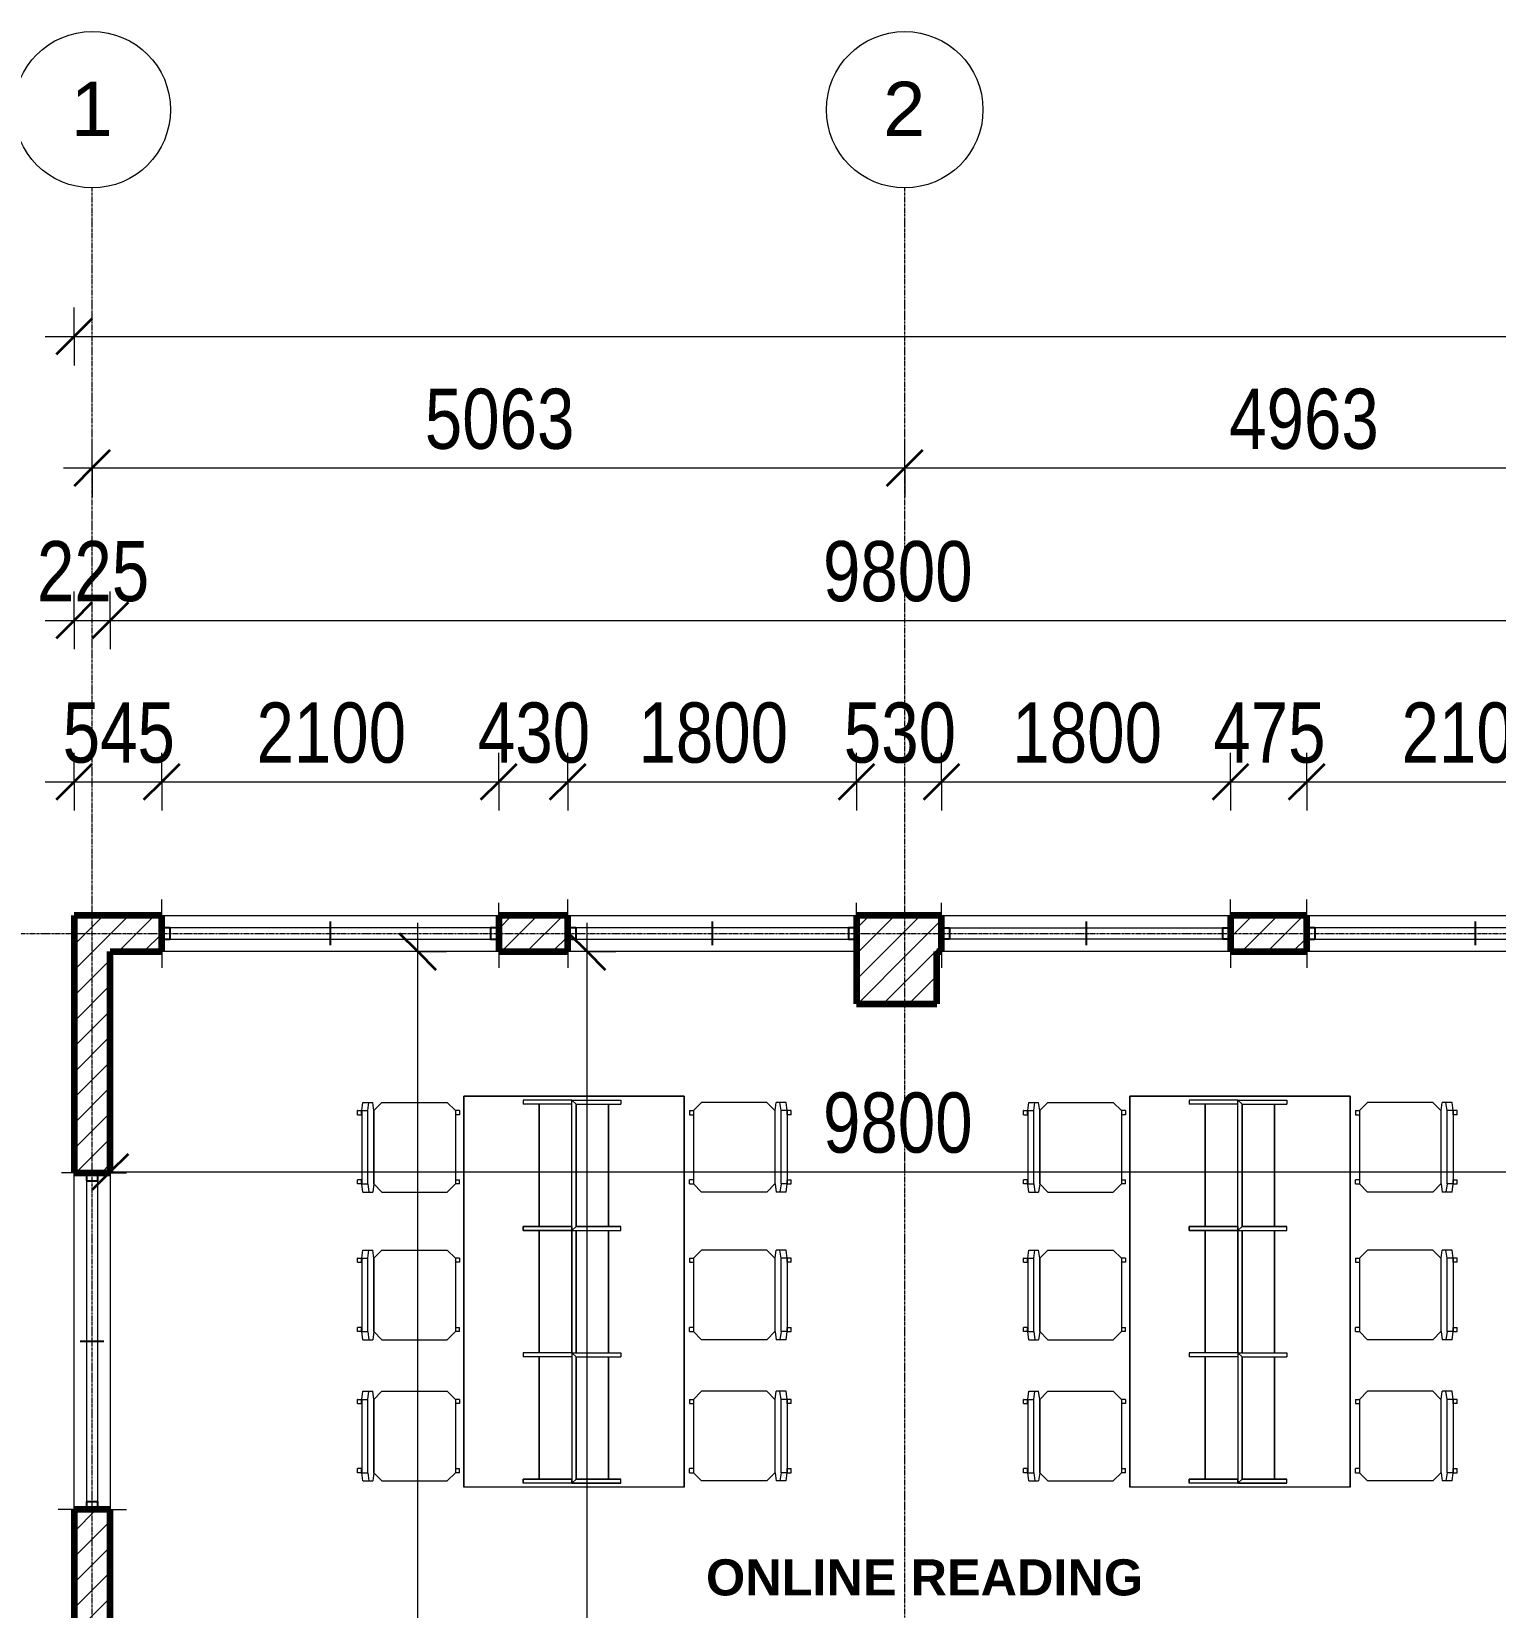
# Model space of a CAD drawing. Header units: millimetres. Extents: x -35190 to 411743, y -233114 to 23872.
# Drawn here: x -11092 to -1970, y 10021 to 19846 of the extents above; entities that cross this region are included whole.
import ezdxf

# ---------------------------------------------------------------- set-up
doc = ezdxf.new("R2010")
doc.units = ezdxf.units.MM
doc.linetypes.add('Grid Line', pattern=[22.225, 12.7, -3.175, 3.175, -3.175])
for name, color, linetype, lineweight in [('A-ANNO-DIMS', 211, 'Continuous', 9), ('A-ANNO-DIMS-75', 211, 'Continuous', 9), ('A-AREA-IDEN', 2, 'Continuous', 9), ('A-GLAZ', 151, 'Continuous', 18), ('A-WALL', 113, 'Continuous', 18), ('A-WALL-PATT', 111, 'Continuous', 18), ('G-IMPT', 8, 'Continuous', 18), ('I-FURN', 30, 'Continuous', 18), ('S-GRID', 1, 'Continuous', 9), ('S-GRID-IDEN', 1, 'Continuous', 9)]:
    doc.layers.add(name, color=color, linetype=linetype, lineweight=lineweight)
doc.styles.add('Arial_2', font='arial.ttf', dxfattribs={"height": 337.5})
doc.styles.add('Arial_3', font='arial.ttf', dxfattribs={"width": 0.8, "height": 375})
doc.styles.add('Arial_B', font='arialbd.ttf', dxfattribs={"height": 225})
doc.dimstyles.new('main_4_5mm', dxfattribs={"dimscale": 304.8, "dimtxt": 382.597275, "dimasz": 0.738189, "dimexe": 0.590551, "dimexo": 0.0625, "dimgap": 0.024606, "dimtad": 1, "dimdec": 0, "dimzin": 0, "dimdsep": 46, "dimtxsty": 'Arial_3', "dimblk1": 'OBLIQUE', "dimblk2": 'OBLIQUE', "dimsah": 1, "dimcen": 0.09, "dimdle": 0.590551, "dimazin": 0, "dimtfac": 1, "dimtdec": 4, "dimtix": 1, "dimtmove": 0, "dimatfit": 3, "dimfxl": 0.590551, "dimfxlon": 1, "dimtvp": 1, "dimtolj": 1, "dimtzin": 0, "dimarcsym": 2})
pattern_1 = [(45, (0, 0), (-79.5495, 79.5495), [])]

# ---------------------------------------------------------------- blocks, each defined once
blk = doc.blocks.new('Sliding - 2L - SL2_1 X 1_8-416756-GROUND FLOOR')
at = {"layer": 'A-GLAZ'}
for p, q in [((-723.8, 112.5), (-723.8, 212.5)), ((1376.2, 112.5), (1376.2, 212.5)), ((1326.2, 35), (-673.8, 35)), ((-673.8, -35), (1326.2, -35)), ((-723.8, -112.5), (-723.8, -192.5)), ((1376.2, -112.5), (1376.2, -212.5))]:
    blk.add_line(p, q, dxfattribs=at)
at = {"layer": 'A-GLAZ', "lineweight": 25}
for p, q in [((-673.8, 35), (-723.8, 35)), ((-673.8, -35), (-673.8, 35)), ((326.2, -75), (326.2, 72.5)), ((1376.2, 35), (1326.2, 35)), ((1326.2, -35), (1326.2, 35)), ((-723.8, -35), (-673.8, -35)), ((1326.2, -35), (1376.2, -35))]:
    blk.add_line(p, q, dxfattribs=at)
blk = doc.blocks.new('Sliding - 2L - SL1_8 X 1_8-417365-GROUND FLOOR')
at = {"layer": 'A-GLAZ'}
for p, q in [((-573.8, 112.5), (-573.8, 212.5)), ((1226.2, 112.5), (1226.2, 212.5)), ((1176.2, 35), (-523.8, 35)), ((-523.8, -35), (1176.2, -35)), ((-573.8, -112.5), (-573.8, -192.5)), ((1226.2, -112.5), (1226.2, -212.5))]:
    blk.add_line(p, q, dxfattribs=at)
at = {"layer": 'A-GLAZ', "lineweight": 25}
for p, q in [((-523.8, 35), (-573.8, 35)), ((-523.8, -35), (-523.8, 35)), ((326.2, -75), (326.2, 72.5)), ((1226.2, 35), (1176.2, 35)), ((1176.2, -35), (1176.2, 35)), ((-573.8, -35), (-523.8, -35)), ((1176.2, -35), (1226.2, -35))]:
    blk.add_line(p, q, dxfattribs=at)
blk = doc.blocks.new('Sliding - 2L - SL1_8 X 1_8-417557-GROUND FLOOR')
at = {"layer": 'A-GLAZ'}
for p, q in [((1226.2, 112.5), (1226.2, 212.5)), ((-573.8, 112.5), (-573.8, 192.5)), ((-523.8, 35), (1176.2, 35)), ((1176.2, -35), (-523.8, -35)), ((-573.8, -112.5), (-573.8, -212.5)), ((1226.2, -112.5), (1226.2, -212.5))]:
    blk.add_line(p, q, dxfattribs=at)
at = {"layer": 'A-GLAZ', "lineweight": 25}
for p, q in [((-573.8, 35), (-523.8, 35)), ((-523.8, 35), (-523.8, -35)), ((326.2, 75), (326.2, -72.5)), ((1176.2, 35), (1226.2, 35)), ((1176.2, 35), (1176.2, -35)), ((-523.8, -35), (-573.8, -35)), ((1226.2, -35), (1176.2, -35))]:
    blk.add_line(p, q, dxfattribs=at)
blk = doc.blocks.new('School05 - 12ZCVC05_dwg-579463-GROUND FLOOR')
at = {"layer": 'G-IMPT', "lineweight": 9}
for p, q in [((1371.6, 2438.4), (0, 2438.4)), ((0, 2438.4), (0, 0)), ((0, 0), (0, 2438.4)), ((0, 2438.4), (1371.6, 2438.4)), ((673.1, 2413), (368.3, 2413)), ((368.3, 2413), (368.3, 2387.6)), ((673.1, 2413), (368.3, 2413)), ((368.3, 2413), (368.3, 2387.6)), ((673.1, 2387.6), (368.3, 2387.6)), ((673.1, 2387.6), (368.3, 2387.6)), ((469.9, 2387.6), (469.9, 1625.6)), ((469.9, 1625.6), (469.9, 2387.6)), ((673.1, 1600.2), (673.1, 2413)), ((673.1, 2413), (698.5, 2387.6)), ((673.1, 2387.6), (673.1, 2413)), ((673.1, 2413), (698.5, 2387.6)), ((673.1, 2413), (977.9, 2413)), ((673.1, 2413), (977.9, 2413)), ((673.1, 1600.2), (673.1, 2413)), ((698.5, 1625.6), (698.5, 2387.6)), ((698.5, 2387.6), (977.9, 2387.6)), ((698.5, 2387.6), (977.9, 2387.6)), ((698.5, 2387.6), (698.5, 1625.6)), ((901.7, 2387.6), (901.7, 1625.6)), ((901.7, 1625.6), (901.7, 2387.6)), ((977.9, 2413), (977.9, 2387.6)), ((977.9, 2413), (977.9, 2387.6)), ((1371.6, 2438.4), (1371.6, 0)), ((1371.6, 0), (1371.6, 2438.4)), ((368.3, 1625.6), (368.3, 1600.2)), ((368.3, 1625.6), (673.1, 1625.6)), ((673.1, 1625.6), (368.3, 1625.6)), ((368.3, 1600.2), (368.3, 1625.6)), ((368.3, 1600.2), (673.1, 1600.2)), ((673.1, 1600.2), (368.3, 1600.2)), ((469.9, 1600.2), (469.9, 838.2)), ((469.9, 838.2), (469.9, 1600.2)), ((673.1, 1600.2), (698.5, 1625.6)), ((673.1, 1625.6), (673.1, 1600.2)), ((673.1, 1600.2), (698.5, 1625.6)), ((673.1, 838.2), (673.1, 1600.2)), ((673.1, 1600.2), (698.5, 1600.2)), ((673.1, 1600.2), (977.9, 1600.2)), ((673.1, 1600.2), (977.9, 1600.2)), ((673.1, 1600.2), (673.1, 838.2)), ((977.9, 1625.6), (698.5, 1625.6)), ((698.5, 1625.6), (977.9, 1625.6)), ((698.5, 838.2), (698.5, 1600.2)), ((698.5, 1600.2), (698.5, 838.2)), ((901.7, 1600.2), (901.7, 838.2)), ((901.7, 838.2), (901.7, 1600.2)), ((977.9, 1600.2), (977.9, 1625.6)), ((977.9, 1600.2), (977.9, 1625.6)), ((673.1, 838.2), (368.3, 838.2)), ((368.3, 838.2), (368.3, 812.8)), ((673.1, 838.2), (368.3, 838.2)), ((368.3, 838.2), (368.3, 812.8)), ((673.1, 812.8), (368.3, 812.8)), ((673.1, 812.8), (368.3, 812.8)), ((469.9, 812.8), (469.9, 50.8)), ((469.9, 50.8), (469.9, 812.8)), ((673.1, 838.2), (698.5, 838.2)), ((673.1, 838.2), (673.1, 25.4)), ((673.1, 838.2), (698.5, 812.8)), ((673.1, 838.2), (698.5, 812.8)), ((673.1, 838.2), (977.9, 838.2)), ((673.1, 838.2), (673.1, 812.8)), ((673.1, 838.2), (977.9, 838.2)), ((673.1, 838.2), (673.1, 25.4)), ((698.5, 50.8), (698.5, 812.8)), ((698.5, 812.8), (977.9, 812.8)), ((698.5, 812.8), (977.9, 812.8)), ((698.5, 812.8), (698.5, 50.8)), ((901.7, 812.8), (901.7, 50.8)), ((901.7, 50.8), (901.7, 812.8)), ((977.9, 838.2), (977.9, 812.8)), ((977.9, 838.2), (977.9, 812.8)), ((1371.6, 0), (0, 0)), ((368.3, 50.8), (368.3, 25.4)), ((368.3, 50.8), (673.1, 50.8)), ((673.1, 50.8), (368.3, 50.8)), ((368.3, 25.4), (368.3, 50.8)), ((673.1, 25.4), (368.3, 25.4)), ((673.1, 25.4), (368.3, 25.4)), ((673.1, 25.4), (698.5, 50.8)), ((698.5, 50.8), (673.1, 25.4)), ((673.1, 25.4), (673.1, 50.8)), ((977.9, 25.4), (673.1, 25.4)), ((673.1, 25.4), (977.9, 25.4)), ((977.9, 50.8), (698.5, 50.8)), ((698.5, 50.8), (977.9, 50.8)), ((977.9, 25.4), (977.9, 50.8)), ((977.9, 25.4), (977.9, 50.8)), ((1371.6, 0), (0, 0))]:
    blk.add_line(p, q, dxfattribs=at)
blk = doc.blocks.new('School05 - School05-579469-GROUND FLOOR')
blk.add_blockref('School05 - 12ZCVC05_dwg-579463-GROUND FLOOR', (0, 0))
blk = doc.blocks.new('Armless_Chair_987 - 12ZSTG19_dwg-581259-GROUND FLOOR')
at = {"layer": 'G-IMPT', "lineweight": 9}
for p, q in [((-608, 228.6), (-609.6, 228.6)), ((-609.6, 203.2), (-609.6, 228.6)), ((-609.6, 228.6), (-584.2, 228.6)), ((-608, 203.2), (-609.6, 203.2)), ((-609.6, 203.2), (-584.2, 203.2)), ((-584.2, 203.2), (-584.2, 228.6)), ((-583.6, 228.6), (-576.8, 279.4)), ((-583.6, 228.6), (-583.6, -228.6)), ((-583.6, 228.6), (-545.8, 228.6)), ((-576.8, 279.4), (-575.2, 279.4)), ((-576.8, 279.4), (-539, 279.4)), ((-545.8, 228.6), (-539, 279.4)), ((-545.8, -228.6), (-545.8, 228.6)), ((-539, 279.4), (-515.2, 279.4)), ((-508.3, 228.6), (-515.2, 279.4)), ((-508.3, -228.6), (-508.3, 228.6)), ((-457.2, 279.4), (-508, 228.6)), ((-508, 228.6), (-508, -228.6)), ((-457.2, 279.4), (-50.8, 279.4)), ((-50.8, 279.4), (0, 228.6)), ((25.4, 228.6), (0, 228.6)), ((0, 228.6), (0, -228.6)), ((25.4, 203.2), (0, 203.2)), ((25.4, 228.6), (25.4, 203.2)), ((-609.6, -228.6), (-609.6, -203.2)), ((-584.2, -203.2), (-609.6, -203.2)), ((-609.6, -203.2), (-608, -203.2)), ((-608, -228.6), (-609.6, -228.6)), ((-584.2, -228.6), (-609.6, -228.6)), ((-584.2, -228.6), (-584.2, -203.2)), ((-576.8, -279.4), (-583.6, -228.6)), ((-583.6, -228.6), (-545.8, -228.6)), ((-576.8, -279.4), (-575.2, -279.4)), ((-576.8, -279.4), (-539, -279.4)), ((-545.8, -228.6), (-539, -279.4)), ((-539, -279.4), (-515.2, -279.4)), ((-508.3, -228.6), (-515.2, -279.4)), ((-508, -228.6), (-457.2, -279.4)), ((-457.2, -279.4), (-50.8, -279.4)), ((0, -228.6), (-50.8, -279.4)), ((0, -203.2), (25.4, -203.2)), ((25.4, -228.6), (0, -228.6)), ((25.4, -228.6), (25.4, -203.2))]:
    blk.add_line(p, q, dxfattribs=at)
blk = doc.blocks.new('Armless_Chair_987 - Armless_Chair_987-581265-GROUND FLOOR')
blk.add_blockref('Armless_Chair_987 - 12ZSTG19_dwg-581259-GROUND FLOOR', (0, 0))
blk = doc.blocks.new('Armless_Chair_987 - Armless_Chair_987-581879-GROUND FLOOR')
at = {"extrusion": (0, 0, -1), "zscale": -1, "rotation": 180}
blk.add_blockref('Armless_Chair_987 - 12ZSTG19_dwg-581259-GROUND FLOOR', (0, 0), dxfattribs=at)
blk = doc.blocks.new('Grid - M_Grid Head - Circle-24584-GROUND FLOOR')
at = {"layer": 'S-GRID-IDEN'}
blk.add_circle((0, 0), 6.5, dxfattribs=at)
blk = doc.blocks.new('DIMBLOCK5-GROUND FLOOR')
at = {"layer": 'A-ANNO-DIMS-75', "transparency": 16777216}
for p, q in [((-10601.1, 12737.2), (-10601.1, 12917.2)), ((-801.1, 12737.2), (-801.1, 12917.2)), ((-10781.1, 12737.2), (-621.1, 12737.2)), ((-10601.1, 12737.2), (-10601.1, 12557.2)), ((-801.1, 12737.2), (-801.1, 12557.2))]:
    blk.add_line(p, q, dxfattribs=at)
at = {"layer": 'A-ANNO-DIMS-75', "lineweight": 35, "transparency": 16777216}
for p, q in [((-10601.1, 12737.2), (-10488.6, 12849.7)), ((-801.1, 12737.2), (-688.6, 12849.7)), ((-10601.1, 12737.2), (-10713.6, 12624.7)), ((-801.1, 12737.2), (-913.6, 12624.7))]:
    blk.add_line(p, q, dxfattribs=at)
at = {"layer": 'A-ANNO-DIMS-75', "color": 0, "transparency": 16777216, "insert": (-6160.2, 13231.6), "char_height": 375, "width": 1101.88, "attachment_point": 1, "line_spacing_factor": 0.941778, "style": 'Arial_3'}
blk.add_mtext('9800', dxfattribs=at)
blk = doc.blocks.new('_Oblique')
at = {"color": 0, "linetype": 'ByBlock', "lineweight": -2}
blk.add_line((-0.5, -0.5), (0.5, 0.5), dxfattribs=at)
blk = doc.blocks.new('DIMBLOCK7-GROUND FLOOR')
at = {"layer": 'A-ANNO-DIMS-75', "transparency": 16777216}
for p, q in [((-8685.9, 1434.7), (-8685.9, 14289.7)), ((-8685.9, 14109.7), (-8865.9, 14109.7)), ((-8685.9, 14109.7), (-8505.9, 14109.7)), ((-8685.9, 1434.7), (-8865.9, 1434.7)), ((-8685.9, 1434.7), (-8505.9, 1434.7))]:
    blk.add_line(p, q, dxfattribs=at)
at = {"layer": 'A-ANNO-DIMS-75', "lineweight": 35, "transparency": 16777216}
for p, q in [((-8685.9, 14109.7), (-8798.4, 14222.2)), ((-8685.9, 14109.7), (-8573.4, 13997.2)), ((-8685.9, 1434.7), (-8798.4, 1547.2)), ((-8685.9, 1434.7), (-8573.4, 1322.2))]:
    blk.add_line(p, q, dxfattribs=at)
at = {"layer": 'A-ANNO-DIMS-75', "color": 0, "transparency": 16777216, "insert": (-9180.3, 7198.3), "char_height": 375, "width": 1377.35, "attachment_point": 1, "rotation": 90, "line_spacing_factor": 0.941778, "style": 'Arial_3'}
blk.add_mtext('12675', dxfattribs=at)
blk = doc.blocks.new('DIMBLOCK19-GROUND FLOOR')
at = {"layer": 'A-ANNO-DIMS-75', "transparency": 16777216}
for p, q in [((-7630.7, -170.3), (-7630.7, 14289.7)), ((-7630.7, 14109.7), (-7810.7, 14109.7)), ((-7630.7, 14109.7), (-7450.7, 14109.7)), ((-7630.7, 9.7), (-7810.7, 9.7)), ((-7630.7, 9.7), (-7450.7, 9.7))]:
    blk.add_line(p, q, dxfattribs=at)
at = {"layer": 'A-ANNO-DIMS-75', "lineweight": 35, "transparency": 16777216}
for p, q in [((-7630.7, 14109.7), (-7743.2, 14222.2)), ((-7630.7, 14109.7), (-7518.2, 13997.2)), ((-7630.7, 9.7), (-7743.2, 122.2)), ((-7630.7, 9.7), (-7518.2, -102.8))]:
    blk.add_line(p, q, dxfattribs=at)
at = {"layer": 'A-ANNO-DIMS-75', "color": 0, "transparency": 16777216, "insert": (-8125, 6485.8), "char_height": 375, "width": 1377.35, "attachment_point": 1, "rotation": 90, "line_spacing_factor": 0.941778, "style": 'Arial_3'}
blk.add_mtext('14100', dxfattribs=at)
blk = doc.blocks.new('DIMBLOCK203-GROUND FLOOR')
at = {"layer": 'A-ANNO-DIMS-75', "transparency": 16777216}
for p, q in [((-10713.6, 17125.1), (-10713.6, 17305.1)), ((-5651.1, 17125.1), (-5651.1, 17305.1)), ((-10893.6, 17125.1), (-5651.1, 17125.1)), ((-10713.6, 17125.1), (-10713.6, 16945.1)), ((-5651.1, 17125.1), (-5651.1, 16945.1))]:
    blk.add_line(p, q, dxfattribs=at)
at = {"layer": 'A-ANNO-DIMS-75', "lineweight": 35, "transparency": 16777216}
for p, q in [((-10713.6, 17125.1), (-10601.1, 17237.6)), ((-5651.1, 17125.1), (-5538.6, 17237.6)), ((-10713.6, 17125.1), (-10826.1, 17012.6)), ((-5651.1, 17125.1), (-5763.6, 17012.6))]:
    blk.add_line(p, q, dxfattribs=at)
at = {"layer": 'A-ANNO-DIMS-75', "color": 0, "transparency": 16777216, "insert": (-8641.5, 17619.4), "char_height": 375, "width": 1101.88, "attachment_point": 1, "line_spacing_factor": 0.941778, "style": 'Arial_3'}
blk.add_mtext('5063', dxfattribs=at)
blk = doc.blocks.new('DIMBLOCK204-GROUND FLOOR')
at = {"layer": 'A-ANNO-DIMS-75', "transparency": 16777216}
for p, q in [((-5651.1, 17125.1), (-5651.1, 17305.1)), ((-688.6, 17125.1), (-688.6, 17305.1)), ((-5651.1, 17125.1), (-688.6, 17125.1)), ((-5651.1, 17125.1), (-5651.1, 16945.1)), ((-688.6, 17125.1), (-688.6, 16945.1))]:
    blk.add_line(p, q, dxfattribs=at)
at = {"layer": 'A-ANNO-DIMS-75', "lineweight": 35, "transparency": 16777216}
for p, q in [((-5651.1, 17125.1), (-5538.6, 17237.6)), ((-688.6, 17125.1), (-576.1, 17237.6)), ((-5651.1, 17125.1), (-5763.6, 17012.6)), ((-688.6, 17125.1), (-801.1, 17012.6))]:
    blk.add_line(p, q, dxfattribs=at)
at = {"layer": 'A-ANNO-DIMS-75', "color": 0, "transparency": 16777216, "insert": (-3629, 17619.4), "char_height": 375, "width": 1101.88, "attachment_point": 1, "line_spacing_factor": 0.941778, "style": 'Arial_3'}
blk.add_mtext('4963', dxfattribs=at)
blk = doc.blocks.new('DIMBLOCK213-GROUND FLOOR')
at = {"layer": 'A-ANNO-DIMS-75', "transparency": 16777216}
for p, q in [((-10826.1, 15168.6), (-10826.1, 15348.6)), ((-10281.1, 15168.6), (-10281.1, 15348.6)), ((-11006.1, 15168.6), (-10281.1, 15168.6)), ((-10826.1, 15168.6), (-10826.1, 14988.6)), ((-10281.1, 15168.6), (-10281.1, 14988.6))]:
    blk.add_line(p, q, dxfattribs=at)
at = {"layer": 'A-ANNO-DIMS-75', "lineweight": 35, "transparency": 16777216}
for p, q in [((-10826.1, 15168.6), (-10713.6, 15281.1)), ((-10281.1, 15168.6), (-10168.6, 15281.1)), ((-10826.1, 15168.6), (-10938.6, 15056.1)), ((-10281.1, 15168.6), (-10393.6, 15056.1))]:
    blk.add_line(p, q, dxfattribs=at)
at = {"layer": 'A-ANNO-DIMS-75', "color": 0, "transparency": 16777216, "insert": (-10897.9, 15663), "char_height": 375, "width": 826.41, "attachment_point": 1, "line_spacing_factor": 0.941778, "style": 'Arial_3'}
blk.add_mtext('545', dxfattribs=at)
blk = doc.blocks.new('DIMBLOCK214-GROUND FLOOR')
at = {"layer": 'A-ANNO-DIMS-75', "transparency": 16777216}
for p, q in [((-10281.1, 15168.6), (-10281.1, 15348.6)), ((-8181.1, 15168.6), (-8181.1, 15348.6)), ((-10281.1, 15168.6), (-8181.1, 15168.6)), ((-10281.1, 15168.6), (-10281.1, 14988.6)), ((-8181.1, 15168.6), (-8181.1, 14988.6))]:
    blk.add_line(p, q, dxfattribs=at)
at = {"layer": 'A-ANNO-DIMS-75', "lineweight": 35, "transparency": 16777216}
for p, q in [((-10281.1, 15168.6), (-10168.6, 15281.1)), ((-8181.1, 15168.6), (-8068.6, 15281.1)), ((-10281.1, 15168.6), (-10393.6, 15056.1)), ((-8181.1, 15168.6), (-8293.6, 15056.1))]:
    blk.add_line(p, q, dxfattribs=at)
at = {"layer": 'A-ANNO-DIMS-75', "color": 0, "transparency": 16777216, "insert": (-9690.2, 15663), "char_height": 375, "width": 1101.88, "attachment_point": 1, "line_spacing_factor": 0.941778, "style": 'Arial_3'}
blk.add_mtext('2100', dxfattribs=at)
blk = doc.blocks.new('DIMBLOCK215-GROUND FLOOR')
at = {"layer": 'A-ANNO-DIMS-75', "transparency": 16777216}
for p, q in [((-8181.1, 15168.6), (-8181.1, 15348.6)), ((-7751.1, 15168.6), (-7751.1, 15348.6)), ((-8181.1, 15168.6), (-7751.1, 15168.6)), ((-8181.1, 15168.6), (-8181.1, 14988.6)), ((-7751.1, 15168.6), (-7751.1, 14988.6))]:
    blk.add_line(p, q, dxfattribs=at)
at = {"layer": 'A-ANNO-DIMS-75', "lineweight": 35, "transparency": 16777216}
for p, q in [((-8181.1, 15168.6), (-8068.6, 15281.1)), ((-7751.1, 15168.6), (-7638.6, 15281.1)), ((-8181.1, 15168.6), (-8293.6, 15056.1)), ((-7751.1, 15168.6), (-7863.6, 15056.1))]:
    blk.add_line(p, q, dxfattribs=at)
at = {"layer": 'A-ANNO-DIMS-75', "color": 0, "transparency": 16777216, "insert": (-8310.4, 15663), "char_height": 375, "width": 826.41, "attachment_point": 1, "line_spacing_factor": 0.941778, "style": 'Arial_3'}
blk.add_mtext('430', dxfattribs=at)
blk = doc.blocks.new('DIMBLOCK216-GROUND FLOOR')
at = {"layer": 'A-ANNO-DIMS-75', "transparency": 16777216}
for p, q in [((-7751.1, 15168.6), (-7751.1, 15348.6)), ((-5951.1, 15168.6), (-5951.1, 15348.6)), ((-7751.1, 15168.6), (-5951.1, 15168.6)), ((-7751.1, 15168.6), (-7751.1, 14988.6)), ((-5951.1, 15168.6), (-5951.1, 14988.6))]:
    blk.add_line(p, q, dxfattribs=at)
at = {"layer": 'A-ANNO-DIMS-75', "lineweight": 35, "transparency": 16777216}
for p, q in [((-7751.1, 15168.6), (-7638.6, 15281.1)), ((-5951.1, 15168.6), (-5838.6, 15281.1)), ((-7751.1, 15168.6), (-7863.6, 15056.1)), ((-5951.1, 15168.6), (-6063.6, 15056.1))]:
    blk.add_line(p, q, dxfattribs=at)
at = {"layer": 'A-ANNO-DIMS-75', "color": 0, "transparency": 16777216, "insert": (-7310.2, 15663), "char_height": 375, "width": 1101.88, "attachment_point": 1, "line_spacing_factor": 0.941778, "style": 'Arial_3'}
blk.add_mtext('1800', dxfattribs=at)
blk = doc.blocks.new('DIMBLOCK217-GROUND FLOOR')
at = {"layer": 'A-ANNO-DIMS-75', "transparency": 16777216}
for p, q in [((-5951.1, 15168.6), (-5951.1, 15348.6)), ((-5421.1, 15168.6), (-5421.1, 15348.6)), ((-5951.1, 15168.6), (-5421.1, 15168.6)), ((-5951.1, 15168.6), (-5951.1, 14988.6)), ((-5421.1, 15168.6), (-5421.1, 14988.6))]:
    blk.add_line(p, q, dxfattribs=at)
at = {"layer": 'A-ANNO-DIMS-75', "lineweight": 35, "transparency": 16777216}
for p, q in [((-5951.1, 15168.6), (-5838.6, 15281.1)), ((-5421.1, 15168.6), (-5308.6, 15281.1)), ((-5951.1, 15168.6), (-6063.6, 15056.1)), ((-5421.1, 15168.6), (-5533.6, 15056.1))]:
    blk.add_line(p, q, dxfattribs=at)
at = {"layer": 'A-ANNO-DIMS-75', "color": 0, "transparency": 16777216, "insert": (-6030.4, 15663), "char_height": 375, "width": 826.41, "attachment_point": 1, "line_spacing_factor": 0.941778, "style": 'Arial_3'}
blk.add_mtext('530', dxfattribs=at)
blk = doc.blocks.new('DIMBLOCK218-GROUND FLOOR')
at = {"layer": 'A-ANNO-DIMS-75', "transparency": 16777216}
for p, q in [((-5421.1, 15168.6), (-5421.1, 15348.6)), ((-3621.1, 15168.6), (-3621.1, 15348.6)), ((-5421.1, 15168.6), (-3621.1, 15168.6)), ((-5421.1, 15168.6), (-5421.1, 14988.6)), ((-3621.1, 15168.6), (-3621.1, 14988.6))]:
    blk.add_line(p, q, dxfattribs=at)
at = {"layer": 'A-ANNO-DIMS-75', "lineweight": 35, "transparency": 16777216}
for p, q in [((-5421.1, 15168.6), (-5308.6, 15281.1)), ((-3621.1, 15168.6), (-3508.6, 15281.1)), ((-5421.1, 15168.6), (-5533.6, 15056.1)), ((-3621.1, 15168.6), (-3733.6, 15056.1))]:
    blk.add_line(p, q, dxfattribs=at)
at = {"layer": 'A-ANNO-DIMS-75', "color": 0, "transparency": 16777216, "insert": (-4980.2, 15663), "char_height": 375, "width": 1101.88, "attachment_point": 1, "line_spacing_factor": 0.941778, "style": 'Arial_3'}
blk.add_mtext('1800', dxfattribs=at)
blk = doc.blocks.new('DIMBLOCK219-GROUND FLOOR')
at = {"layer": 'A-ANNO-DIMS-75', "transparency": 16777216}
for p, q in [((-3621.1, 15168.6), (-3621.1, 15348.6)), ((-3146.1, 15168.6), (-3146.1, 15348.6)), ((-3621.1, 15168.6), (-3146.1, 15168.6)), ((-3621.1, 15168.6), (-3621.1, 14988.6)), ((-3146.1, 15168.6), (-3146.1, 14988.6))]:
    blk.add_line(p, q, dxfattribs=at)
at = {"layer": 'A-ANNO-DIMS-75', "lineweight": 35, "transparency": 16777216}
for p, q in [((-3621.1, 15168.6), (-3508.6, 15281.1)), ((-3146.1, 15168.6), (-3033.6, 15281.1)), ((-3621.1, 15168.6), (-3733.6, 15056.1)), ((-3146.1, 15168.6), (-3258.6, 15056.1))]:
    blk.add_line(p, q, dxfattribs=at)
at = {"layer": 'A-ANNO-DIMS-75', "color": 0, "transparency": 16777216, "insert": (-3727.9, 15663), "char_height": 375, "width": 826.41, "attachment_point": 1, "line_spacing_factor": 0.941778, "style": 'Arial_3'}
blk.add_mtext('475', dxfattribs=at)
blk = doc.blocks.new('DIMBLOCK220-GROUND FLOOR')
at = {"layer": 'A-ANNO-DIMS-75', "transparency": 16777216}
for p, q in [((-3146.1, 15168.6), (-3146.1, 15348.6)), ((-1046.1, 15168.6), (-1046.1, 15348.6)), ((-3146.1, 15168.6), (-1046.1, 15168.6)), ((-3146.1, 15168.6), (-3146.1, 14988.6)), ((-1046.1, 15168.6), (-1046.1, 14988.6))]:
    blk.add_line(p, q, dxfattribs=at)
at = {"layer": 'A-ANNO-DIMS-75', "lineweight": 35, "transparency": 16777216}
for p, q in [((-3146.1, 15168.6), (-3033.6, 15281.1)), ((-1046.1, 15168.6), (-933.6, 15281.1)), ((-3146.1, 15168.6), (-3258.6, 15056.1)), ((-1046.1, 15168.6), (-1158.6, 15056.1))]:
    blk.add_line(p, q, dxfattribs=at)
at = {"layer": 'A-ANNO-DIMS-75', "color": 0, "transparency": 16777216, "insert": (-2555.2, 15663), "char_height": 375, "width": 1101.88, "attachment_point": 1, "line_spacing_factor": 0.941778, "style": 'Arial_3'}
blk.add_mtext('2100', dxfattribs=at)
blk = doc.blocks.new('DIMBLOCK240-GROUND FLOOR')
at = {"layer": 'A-ANNO-DIMS-75', "transparency": 16777216}
for p, q in [((-10826.1, 16175.1), (-10826.1, 16355.1)), ((-10601.1, 16175.1), (-10601.1, 16355.1)), ((-11006.1, 16175.1), (-10601.1, 16175.1)), ((-10826.1, 16175.1), (-10826.1, 15995.1)), ((-10601.1, 16175.1), (-10601.1, 15995.1))]:
    blk.add_line(p, q, dxfattribs=at)
at = {"layer": 'A-ANNO-DIMS-75', "lineweight": 35, "transparency": 16777216}
for p, q in [((-10826.1, 16175.1), (-10713.6, 16287.6)), ((-10601.1, 16175.1), (-10488.6, 16287.6)), ((-10826.1, 16175.1), (-10938.6, 16062.6)), ((-10601.1, 16175.1), (-10713.6, 16062.6))]:
    blk.add_line(p, q, dxfattribs=at)
at = {"layer": 'A-ANNO-DIMS-75', "color": 0, "transparency": 16777216, "insert": (-11057.9, 16669.4), "char_height": 375, "width": 826.41, "attachment_point": 1, "line_spacing_factor": 0.941778, "style": 'Arial_3'}
blk.add_mtext('225', dxfattribs=at)
blk = doc.blocks.new('DIMBLOCK241-GROUND FLOOR')
at = {"layer": 'A-ANNO-DIMS-75', "transparency": 16777216}
for p, q in [((-10601.1, 16175.1), (-10601.1, 16355.1)), ((-801.1, 16175.1), (-801.1, 16355.1)), ((-10601.1, 16175.1), (-801.1, 16175.1)), ((-10601.1, 16175.1), (-10601.1, 15995.1)), ((-801.1, 16175.1), (-801.1, 15995.1))]:
    blk.add_line(p, q, dxfattribs=at)
at = {"layer": 'A-ANNO-DIMS-75', "lineweight": 35, "transparency": 16777216}
for p, q in [((-10601.1, 16175.1), (-10488.6, 16287.6)), ((-801.1, 16175.1), (-688.6, 16287.6)), ((-10601.1, 16175.1), (-10713.6, 16062.6)), ((-801.1, 16175.1), (-913.6, 16062.6))]:
    blk.add_line(p, q, dxfattribs=at)
at = {"layer": 'A-ANNO-DIMS-75', "color": 0, "transparency": 16777216, "insert": (-6160.2, 16669.4), "char_height": 375, "width": 1101.88, "attachment_point": 1, "line_spacing_factor": 0.941778, "style": 'Arial_3'}
blk.add_mtext('9800', dxfattribs=at)
blk = doc.blocks.new('DIMBLOCK249-GROUND FLOOR')
at = {"layer": 'A-ANNO-DIMS-75', "transparency": 16777216}
for p, q in [((-10826.1, 17944.6), (-10826.1, 18124.6)), ((41448.9, 17944.6), (41448.9, 18124.6)), ((-11006.1, 17944.6), (41628.9, 17944.6)), ((-10826.1, 17944.6), (-10826.1, 17764.6)), ((41448.9, 17944.6), (41448.9, 17764.6))]:
    blk.add_line(p, q, dxfattribs=at)
at = {"layer": 'A-ANNO-DIMS-75', "lineweight": 35, "transparency": 16777216}
for p, q in [((-10826.1, 17944.6), (-10713.6, 18057.1)), ((41448.9, 17944.6), (41561.4, 18057.1)), ((-10826.1, 17944.6), (-10938.6, 17832.1)), ((41448.9, 17944.6), (41336.4, 17832.1))]:
    blk.add_line(p, q, dxfattribs=at)
at = {"layer": 'A-ANNO-DIMS-75', "color": 0, "transparency": 16777216, "insert": (14737.5, 18438.9), "char_height": 375, "width": 1377.35, "attachment_point": 1, "line_spacing_factor": 0.941778, "style": 'Arial_3'}
blk.add_mtext('52275', dxfattribs=at)

msp = doc.modelspace()

# ---------------------------------------------------------------- hatches: boundary and pattern name
at = {"layer": 'A-WALL-PATT'}
h = msp.add_hatch(dxfattribs=at)
h.set_pattern_fill('FP_1', color=256, style=0, pattern_type=2)
h.set_pattern_definition(pattern_1)
h.paths.add_polyline_path([(-10281.1, 14109.7), (-10281.1, 14334.7), (-10826.1, 14334.7), (-10826.1, 14109.7), (-10601.1, 14109.7)])
h.paths.add_polyline_path([(-8181.1, 14109.7), (-7751.1, 14109.7), (-7751.1, 14334.7), (-8181.1, 14334.7)])
h.paths.add_polyline_path([(-3146.1, 14109.7), (-3146.1, 14334.7), (-3621.1, 14334.7), (-3621.1, 14109.7)])
h.paths.add_polyline_path([(-5421.1, 14109.7), (-5421.1, 14334.7), (-5951.1, 14334.7), (-5951.1, 14109.7), (-5451.1, 14109.7)])
h.paths.add_polyline_path([(-801.1, 14109.7), (-801.1, 14334.7), (-1046.1, 14334.7), (-1046.1, 14109.7)])
h = msp.add_hatch(dxfattribs=at)
h.set_pattern_fill('FP_1', color=256, style=0, pattern_type=2)
h.set_pattern_definition(pattern_1)
h.paths.add_polyline_path([(-10601.1, -8640.3), (-10601.1, -2015.3), (-10826.1, -2015.3), (-10826.1, -8640.3)])
h.paths.add_polyline_path([(-10826.1, -215.3), (-10601.1, -215.3), (-10601.1, 69.7), (-10826.1, 69.7)])
h.paths.add_polyline_path([(-10601.1, 969.7), (-10601.1, 1611.7), (-10826.1, 1611.7), (-10826.1, 969.7)])
h.paths.add_polyline_path([(-10601.1, 3111.7), (-10601.1, 3911.7), (-10826.1, 3911.7), (-10826.1, 3111.7)])
h.paths.add_polyline_path([(-10601.1, 6011.7), (-10601.1, 7711.7), (-10826.1, 7711.7), (-10826.1, 6011.7)])
h.paths.add_polyline_path([(-10601.1, 9811.7), (-10601.1, 10630.7), (-10826.1, 10630.7), (-10826.1, 9811.7)])
h.paths.add_polyline_path([(-10826.1, 12730.7), (-10601.1, 12730.7), (-10601.1, 14109.7), (-10826.1, 14109.7)])
h = msp.add_hatch(dxfattribs=at)
h.set_pattern_fill('FP_1', color=256, style=0, pattern_type=2)
h.set_pattern_definition(pattern_1)
h.paths.add_polyline_path([(-5818.5, 13784.7), (-5451.1, 13784.7), (-5451.1, 14109.7), (-5951.1, 14109.7), (-5951.1, 13784.7)])

# ---------------------------------------------------------------- linework, layer by layer
at = {"layer": 'A-WALL', "lineweight": 140}
for p, q in [((-10826.1, 14334.7), (-10826.1, 12730.7)), ((-10281.1, 14334.7), (-10826.1, 14334.7)), ((-10281.1, 14109.7), (-10281.1, 14334.7)), ((-7751.1, 14334.7), (-8181.1, 14334.7)), ((-8181.1, 14334.7), (-8181.1, 14109.7)), ((-7751.1, 14109.7), (-7751.1, 14334.7)), ((-5421.1, 14334.7), (-5951.1, 14334.7)), ((-5951.1, 14334.7), (-5951.1, 13784.7)), ((-5421.1, 14109.7), (-5421.1, 14334.7)), ((-3146.1, 14334.7), (-3621.1, 14334.7)), ((-3621.1, 14334.7), (-3621.1, 14109.7)), ((-3146.1, 14109.7), (-3146.1, 14334.7)), ((-10601.1, 12730.7), (-10601.1, 14109.7)), ((-10601.1, 14109.7), (-10281.1, 14109.7)), ((-8181.1, 14109.7), (-7751.1, 14109.7)), ((-5451.1, 14109.7), (-5421.1, 14109.7)), ((-5451.1, 13784.7), (-5451.1, 14109.7)), ((-3621.1, 14109.7), (-3146.1, 14109.7)), ((-5951.1, 13784.7), (-5451.1, 13784.7)), ((-10826.1, 12730.7), (-10601.1, 12730.7)), ((-10826.1, 10630.7), (-10826.1, 9811.7)), ((-10601.1, 10630.7), (-10826.1, 10630.7)), ((-10601.1, 9811.7), (-10601.1, 10630.7))]:
    msp.add_line(p, q, dxfattribs=at)
at = {"layer": 'A-WALL'}
for p, q in [((-10281.1, 14334.7), (-8181.1, 14334.7)), ((-7751.1, 14334.7), (-5951.1, 14334.7)), ((-5421.1, 14334.7), (-3621.1, 14334.7)), ((-3146.1, 14334.7), (-1046.1, 14334.7)), ((-8181.1, 14109.7), (-10281.1, 14109.7)), ((-5951.1, 14109.7), (-7751.1, 14109.7)), ((-3621.1, 14109.7), (-5421.1, 14109.7)), ((-1046.1, 14109.7), (-3146.1, 14109.7)), ((-10826.1, 10630.7), (-10826.1, 12730.7)), ((-10601.1, 12730.7), (-10601.1, 10630.7))]:
    msp.add_line(p, q, dxfattribs=at)
at = {"layer": 'S-GRID', "linetype": 'Grid Line'}
for p, q in [((-10713.6, -23401.6), (-10713.6, 18871.1)), ((-5651.1, -23401.6), (-5651.1, 18871.1)), ((-16035.3, 14222.2), (47071.4, 14222.2))]:
    msp.add_line(p, q, dxfattribs=at)

# ---------------------------------------------------------------- block references
at = {"layer": 'A-GLAZ'}
for name, p, rotation in [('Sliding - 2L - SL2_1 X 1_8-416756-GROUND FLOOR', (-8904.9, 14222.2), 180), ('Sliding - 2L - SL1_8 X 1_8-417365-GROUND FLOOR', (-6524.9, 14222.2), 180), ('Sliding - 2L - SL2_1 X 1_8-416756-GROUND FLOOR', (-1769.9, 14222.2), 180), ('Sliding - 2L - SL2_1 X 1_8-416756-GROUND FLOOR', (-10713.6, 12006.9), 269.9999999999999)]:
    msp.add_blockref(name, p, dxfattribs=dict(at, rotation=rotation))
msp.add_blockref('Sliding - 2L - SL1_8 X 1_8-417557-GROUND FLOOR', (-4847.3, 14222.2), dxfattribs=at)
at = {"layer": 'I-FURN'}
for name, p in [('Armless_Chair_987 - Armless_Chair_987-581265-GROUND FLOOR', (-8451.1, 12889.7)), ('School05 - School05-579469-GROUND FLOOR', (-8397.7, 10771)), ('Armless_Chair_987 - Armless_Chair_987-581265-GROUND FLOOR', (-4301.1, 12889.7)), ('School05 - School05-579469-GROUND FLOOR', (-4247.7, 10771)), ('Armless_Chair_987 - Armless_Chair_987-581265-GROUND FLOOR', (-8451.1, 11969.7)), ('Armless_Chair_987 - Armless_Chair_987-581265-GROUND FLOOR', (-4301.1, 11969.7)), ('Armless_Chair_987 - Armless_Chair_987-581265-GROUND FLOOR', (-8451.1, 11089.7)), ('Armless_Chair_987 - Armless_Chair_987-581265-GROUND FLOOR', (-4301.1, 11089.7))]:
    msp.add_blockref(name, p, dxfattribs=at)
at = {"layer": 'I-FURN', "rotation": 180}
for p in [(-6967.3, 12889.7), (-2817.3, 12889.7), (-6967.3, 11969.7), (-2817.3, 11969.7), (-6967.3, 11089.7), (-2817.3, 11089.7)]:
    msp.add_blockref('Armless_Chair_987 - Armless_Chair_987-581879-GROUND FLOOR', p, dxfattribs=at)
at = {"layer": 'S-GRID-IDEN', "xscale": 74.99999999999996, "yscale": 74.99999999999996, "zscale": 74.99999999999996}
for p in [(-10713.6, 19358.6), (-5651.1, 19358.6)]:
    msp.add_blockref('Grid - M_Grid Head - Circle-24584-GROUND FLOOR', p, dxfattribs=at)

# ---------------------------------------------------------------- texts
at = {"layer": 'A-AREA-IDEN', "insert": (-6889.3, 10321), "char_height": 225, "width": 3331.012, "attachment_point": 1, "style": 'Arial_B'}
msp.add_mtext('ONLINE READING', dxfattribs=at)

# ---------------------------------------------------------------- dimensions: what is measured, and where the dimension line sits
at = {"layer": 'A-ANNO-DIMS'}
for base, p1, p2, override, picture, middle in [((41448.9, 17944.6), (-10826.1, 17764.6), (41448.9, 17764.6), {"dimpost": '<>', "dimfxl": 52275}, 'DIMBLOCK249-GROUND FLOOR', (15311.4, 18143.5)), ((-5651.0949746, 17125.0992102), (-10713.5949746, 17305.0992102), (-5651.0949746, 17305.0992102), {"dimpost": '<>', "dimfxl": 5062.5}, 'DIMBLOCK203-GROUND FLOOR', (-8182.3449746, 17324.1919808)), ((-688.5949746, 17125.0992102), (-5651.0949746, 17305.0992102), (-688.5949746, 17305.0992102), {"dimpost": '<>', "dimfxl": 4962.5}, 'DIMBLOCK204-GROUND FLOOR', (-3169.8449746, 17324.1919808)), ((-10601.1, 16175.1), (-10826.1, 15995.1), (-10601.1, 15995.1), {"dimpost": '<>', "dimfxl": 225}, 'DIMBLOCK240-GROUND FLOOR', (-10713.6, 16374.1)), ((-801.1, 16175.1), (-10601.1, 15995.1), (-801.1, 15995.1), {"dimpost": '<>', "dimfxl": 9800}, 'DIMBLOCK241-GROUND FLOOR', (-5701.1, 16374.1)), ((-10281.1, 15168.6), (-10826.1, 14988.6), (-10281.1, 14988.6), {"dimpost": '<>', "dimfxl": 545}, 'DIMBLOCK213-GROUND FLOOR', (-10553.6, 15366.8)), ((-8181.1, 15168.6), (-10281.1, 14988.6), (-8181.1, 14988.6), {"dimpost": '<>', "dimfxl": 2100}, 'DIMBLOCK214-GROUND FLOOR', (-9231.1, 15367.6)), ((-7751.1, 15168.6), (-8181.1, 14988.6), (-7751.1, 14988.6), {"dimpost": '<>', "dimfxl": 430}, 'DIMBLOCK215-GROUND FLOOR', (-7966.1, 15367.7)), ((-5951.1, 15168.6), (-7751.1, 14988.6), (-5951.1, 14988.6), {"dimpost": '<>', "dimfxl": 1800}, 'DIMBLOCK216-GROUND FLOOR', (-6851.1, 15367.6)), ((-5421.1, 15168.6), (-5951.1, 14988.6), (-5421.1, 14988.6), {"dimpost": '<>', "dimfxl": 530}, 'DIMBLOCK217-GROUND FLOOR', (-5686.1, 15367.7)), ((-3621.1, 15168.6), (-5421.1, 14988.6), (-3621.1, 14988.6), {"dimpost": '<>', "dimfxl": 1800}, 'DIMBLOCK218-GROUND FLOOR', (-4521.1, 15367.6)), ((-3146.1, 15168.6), (-3621.1, 14988.6), (-3146.1, 14988.6), {"dimpost": '<>', "dimfxl": 475}, 'DIMBLOCK219-GROUND FLOOR', (-3383.6, 15366.8)), ((-1046.1, 15168.6), (-3146.1, 14988.6), (-1046.1, 14988.6), {"dimpost": '<>', "dimfxl": 2100}, 'DIMBLOCK220-GROUND FLOOR', (-2096.1, 15367.6)), ((-801.1, 12737.2), (-10601.1, 12917.2), (-801.1, 12917.2), {"dimpost": '<>', "dimfxl": 9800}, 'DIMBLOCK5-GROUND FLOOR', (-5701.1, 12936.2))]:
    dim = msp.add_linear_dim(base=base, p1=p1, p2=p2, dimstyle='main_4_5mm', override=override, dxfattribs=at)
    dim.commit()
    dim.dimension.update_dxf_attribs({"geometry": picture, "text_midpoint": middle})
for base, p1, p2, override, picture, middle in [((-8685.9, 14109.7), (-8865.9, 1434.7), (-8865.9, 14109.7), {"dimpost": '<>', "dimfxl": 12675}, 'DIMBLOCK7-GROUND FLOOR', (-8884.9, 7772.2)), ((-7630.7, 14109.7), (-7810.7, 9.7), (-7810.7, 14109.7), {"dimpost": '<>', "dimfxl": 14100}, 'DIMBLOCK19-GROUND FLOOR', (-7829.6, 7059.7))]:
    dim = msp.add_linear_dim(base=base, p1=p1, p2=p2, angle=90, dimstyle='main_4_5mm', override=override, dxfattribs=at)
    dim.commit()
    dim.dimension.update_dxf_attribs({"geometry": picture, "text_midpoint": middle})

# ---------------------------------------------------------------- next in the draw order: texts
at = {"layer": 'S-GRID-IDEN', "char_height": 337.5, "width": 318.671, "attachment_point": 1, "style": 'Arial_2', "bg_fill": 3, "box_fill_scale": 1.25, "bg_fill_color": 256, "bg_fill_true_color": 13158600, "bg_fill_transparency": 0}
for s, insert in [('1', (-10847.6, 19533.1)), ('2', (-5785.1, 19533.1))]:
    msp.add_mtext(s, dxfattribs=dict(at, insert=insert))

doc.saveas('drawing.dxf')
